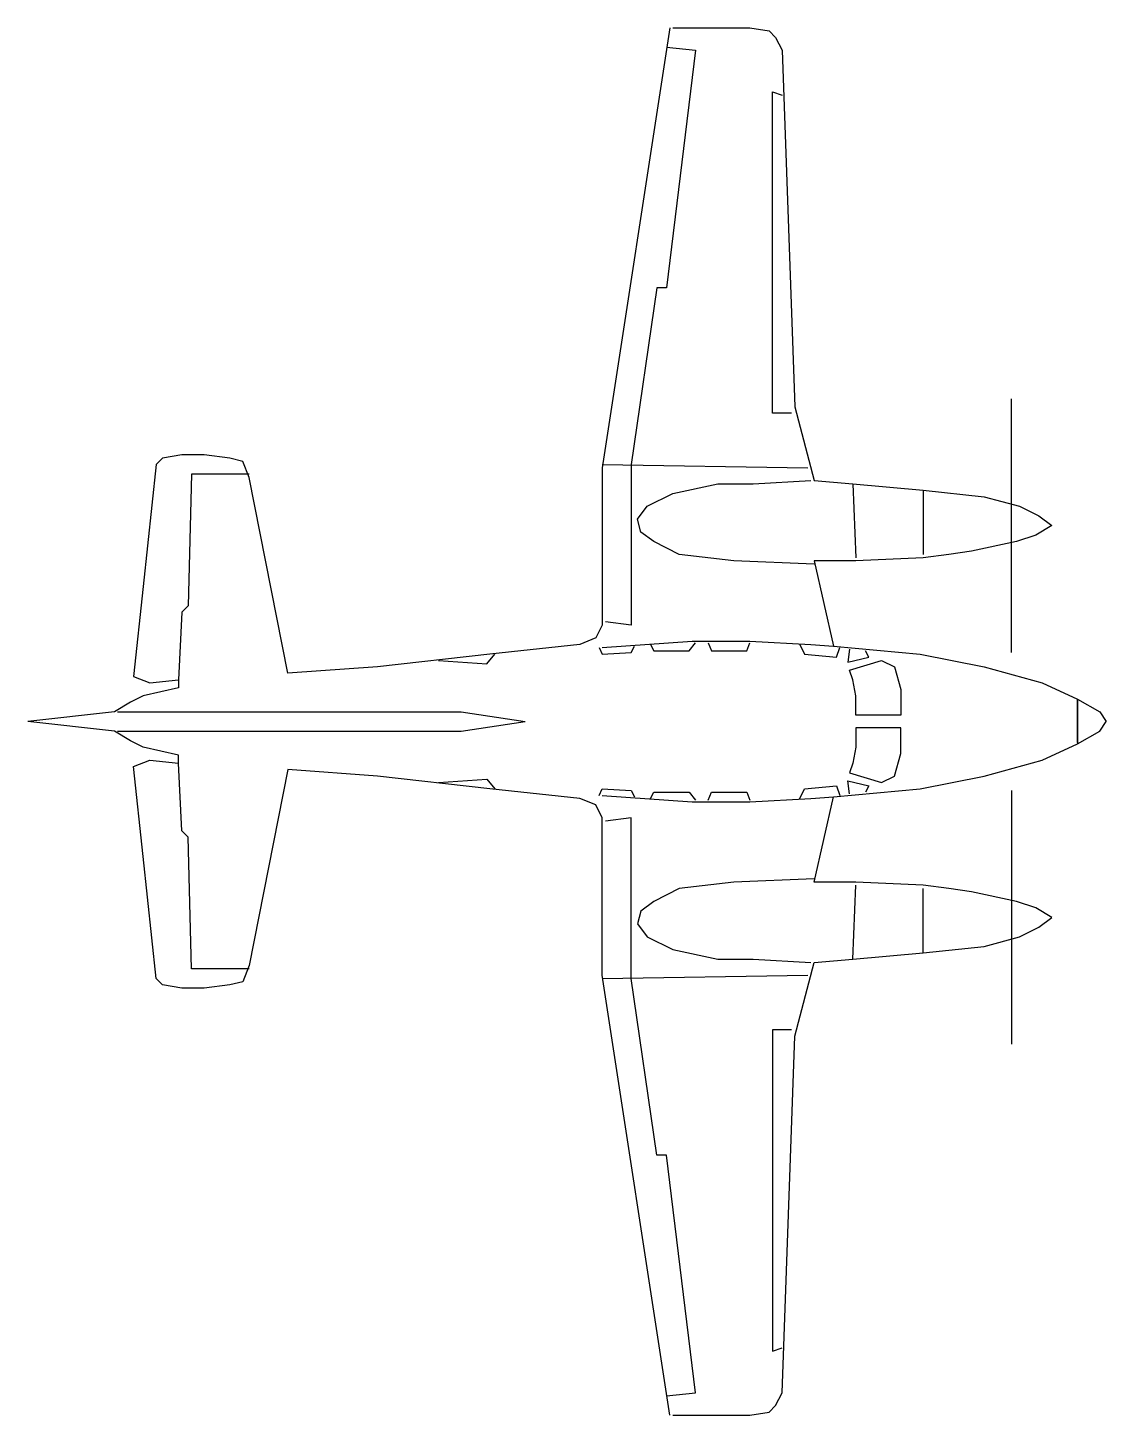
# Model space of a CAD drawing. Header units: millimetres. Extents: x -2376.1 to -2360.7, y 1722.9 to 1742.7.
import ezdxf

# ---------------------------------------------------------------- set-up
doc = ezdxf.new("R2010")
doc.units = ezdxf.units.MM
doc.header["$LTSCALE"] = 10
doc.layers.add('Aeronaves', color=2, linetype='Continuous')

msp = doc.modelspace()

# ---------------------------------------------------------------- linework, layer by layer
at = {"layer": 'Aeronaves'}
for p, q in [((-2366.917, 1742.691), (-2367.879, 1736.415)), ((-2366.871, 1742.691), (-2365.772, 1742.691)), ((-2365.772, 1742.691), (-2365.497, 1742.645)), ((-2365.497, 1742.645), (-2365.406, 1742.553)), ((-2365.406, 1742.553), (-2365.314, 1742.37)), ((-2366.963, 1742.416), (-2366.551, 1742.37)), ((-2366.551, 1742.37), (-2366.963, 1738.98)), ((-2365.314, 1742.37), (-2365.131, 1737.286)), ((-2365.451, 1737.194), (-2365.451, 1741.775)), ((-2365.451, 1741.775), (-2365.314, 1741.729)), ((-2367.1, 1738.98), (-2367.467, 1736.461)), ((-2366.963, 1738.98), (-2367.1, 1738.98)), ((-2362.039, 1733.782), (-2362.039, 1737.4)), ((-2365.177, 1737.194), (-2365.451, 1737.194)), ((-2365.131, 1737.286), (-2364.856, 1736.232)), ((-2373.88, 1736.599), (-2374.154, 1736.553)), ((-2373.559, 1736.599), (-2373.88, 1736.599)), ((-2373.193, 1736.553), (-2373.559, 1736.599)), ((-2374.246, 1736.461), (-2374.429, 1734.721)), ((-2374.154, 1736.553), (-2374.246, 1736.461)), ((-2373.009, 1736.507), (-2373.193, 1736.553)), ((-2372.918, 1736.278), (-2373.009, 1736.507)), ((-2367.879, 1736.461), (-2364.948, 1736.415)), ((-2367.879, 1736.415), (-2367.879, 1734.171)), ((-2367.467, 1736.461), (-2367.467, 1734.171)), ((-2373.742, 1736.324), (-2373.788, 1734.446)), ((-2372.918, 1736.324), (-2373.742, 1736.324)), ((-2372.368, 1733.484), (-2372.918, 1736.278)), ((-2365.726, 1736.186), (-2364.902, 1736.232)), ((-2364.856, 1736.232), (-2364.306, 1736.186)), ((-2367.238, 1735.866), (-2366.871, 1736.049)), ((-2366.871, 1736.049), (-2366.23, 1736.186)), ((-2366.23, 1736.186), (-2365.726, 1736.186)), ((-2364.306, 1736.186), (-2364.26, 1735.133)), ((-2364.306, 1736.186), (-2363.299, 1736.095)), ((-2363.299, 1736.095), (-2362.428, 1736.003)), ((-2363.299, 1736.095), (-2363.299, 1735.179)), ((-2362.428, 1736.003), (-2361.924, 1735.866)), ((-2367.375, 1735.682), (-2367.238, 1735.866)), ((-2361.924, 1735.866), (-2361.65, 1735.728)), ((-2367.329, 1735.499), (-2367.375, 1735.682)), ((-2361.65, 1735.728), (-2361.466, 1735.591)), ((-2367.146, 1735.362), (-2367.329, 1735.499)), ((-2361.695, 1735.453), (-2361.97, 1735.362)), ((-2361.466, 1735.591), (-2361.695, 1735.453)), ((-2366.78, 1735.179), (-2367.146, 1735.362)), ((-2362.611, 1735.224), (-2362.932, 1735.179)), ((-2361.97, 1735.362), (-2362.611, 1735.224)), ((-2366.001, 1735.087), (-2366.78, 1735.179)), ((-2364.856, 1735.041), (-2366.001, 1735.087)), ((-2364.856, 1735.087), (-2364.581, 1733.873)), ((-2364.26, 1735.087), (-2364.856, 1735.087)), ((-2363.299, 1735.133), (-2364.26, 1735.087)), ((-2362.932, 1735.179), (-2363.299, 1735.133)), ((-2374.429, 1734.721), (-2374.567, 1733.438)), ((-2373.788, 1734.446), (-2373.88, 1734.354)), ((-2373.88, 1734.354), (-2373.925, 1733.392)), ((-2367.467, 1734.171), (-2367.833, 1734.217)), ((-2367.879, 1734.171), (-2367.971, 1733.988)), ((-2368.2, 1733.896), (-2369.482, 1733.759)), ((-2367.971, 1733.988), (-2368.2, 1733.896)), ((-2367.925, 1733.85), (-2367.879, 1733.759)), ((-2367.879, 1733.85), (-2366.597, 1733.942)), ((-2367.467, 1733.782), (-2367.421, 1733.873)), ((-2367.192, 1733.896), (-2367.146, 1733.804)), ((-2366.642, 1733.804), (-2366.551, 1733.919)), ((-2366.597, 1733.942), (-2365.772, 1733.942)), ((-2366.368, 1733.919), (-2366.322, 1733.804)), ((-2365.818, 1733.804), (-2365.772, 1733.919)), ((-2365.772, 1733.942), (-2364.902, 1733.896)), ((-2365.062, 1733.896), (-2364.993, 1733.759)), ((-2364.902, 1733.896), (-2364.581, 1733.873)), ((-2364.581, 1733.873), (-2363.344, 1733.759)), ((-2364.535, 1733.713), (-2364.489, 1733.85)), ((-2364.352, 1733.827), (-2364.375, 1733.644)), ((-2369.482, 1733.759), (-2371.085, 1733.575)), ((-2370.215, 1733.667), (-2369.528, 1733.621)), ((-2369.528, 1733.621), (-2369.414, 1733.759)), ((-2367.879, 1733.759), (-2367.467, 1733.782)), ((-2367.146, 1733.804), (-2366.642, 1733.804)), ((-2366.322, 1733.804), (-2365.818, 1733.804)), ((-2364.993, 1733.759), (-2364.535, 1733.713)), ((-2364.375, 1733.644), (-2364.077, 1733.713)), ((-2364.352, 1733.53), (-2363.894, 1733.667)), ((-2364.077, 1733.713), (-2364.123, 1733.804)), ((-2363.894, 1733.667), (-2363.711, 1733.575)), ((-2363.344, 1733.759), (-2362.428, 1733.575)), ((-2374.567, 1733.438), (-2374.338, 1733.346)), ((-2371.085, 1733.575), (-2372.368, 1733.484)), ((-2364.306, 1733.392), (-2364.352, 1733.53)), ((-2363.711, 1733.575), (-2363.619, 1733.255)), ((-2362.428, 1733.575), (-2361.604, 1733.346)), ((-2373.925, 1733.278), (-2374.429, 1733.163)), ((-2374.338, 1733.346), (-2373.925, 1733.392)), ((-2373.925, 1733.392), (-2373.925, 1733.278)), ((-2364.26, 1733.163), (-2364.306, 1733.392)), ((-2363.619, 1733.255), (-2363.619, 1732.888)), ((-2361.604, 1733.346), (-2361.1, 1733.117)), ((-2374.612, 1733.072), (-2374.842, 1732.934)), ((-2374.429, 1733.163), (-2374.612, 1733.072)), ((-2364.26, 1732.888), (-2364.26, 1733.163)), ((-2361.1, 1732.499), (-2361.1, 1733.117)), ((-2361.1, 1733.117), (-2360.779, 1732.934)), ((-2361.1, 1733.094), (-2361.1, 1732.476)), ((-2374.842, 1732.934), (-2376.078, 1732.797)), ((-2374.796, 1732.934), (-2373.055, 1732.934)), ((-2373.055, 1732.934), (-2370.811, 1732.934)), ((-2370.811, 1732.934), (-2369.895, 1732.934)), ((-2369.895, 1732.934), (-2368.978, 1732.797)), ((-2363.986, 1732.888), (-2364.26, 1732.888)), ((-2363.757, 1732.888), (-2363.986, 1732.888)), ((-2363.619, 1732.888), (-2363.757, 1732.888)), ((-2360.779, 1732.934), (-2360.688, 1732.797)), ((-2374.842, 1732.659), (-2376.078, 1732.797)), ((-2374.612, 1732.522), (-2374.842, 1732.659)), ((-2374.796, 1732.659), (-2373.055, 1732.659)), ((-2373.055, 1732.659), (-2370.811, 1732.659)), ((-2370.811, 1732.659), (-2369.895, 1732.659)), ((-2369.895, 1732.659), (-2368.978, 1732.797)), ((-2364.26, 1732.705), (-2364.26, 1732.43)), ((-2363.986, 1732.705), (-2364.26, 1732.705)), ((-2363.757, 1732.705), (-2363.986, 1732.705)), ((-2363.619, 1732.705), (-2363.757, 1732.705)), ((-2363.619, 1732.339), (-2363.619, 1732.705)), ((-2361.1, 1732.476), (-2360.779, 1732.659)), ((-2360.779, 1732.659), (-2360.688, 1732.797)), ((-2360.688, 1732.797), (-2360.688, 1732.797)), ((-2360.688, 1732.797), (-2360.688, 1732.797)), ((-2374.429, 1732.43), (-2374.612, 1732.522)), ((-2361.604, 1732.247), (-2361.1, 1732.476)), ((-2374.567, 1732.155), (-2374.338, 1732.247)), ((-2373.925, 1732.316), (-2374.429, 1732.43)), ((-2374.338, 1732.247), (-2373.925, 1732.201)), ((-2373.925, 1732.201), (-2373.925, 1732.316)), ((-2364.26, 1732.43), (-2364.306, 1732.201)), ((-2363.711, 1732.018), (-2363.619, 1732.339)), ((-2362.428, 1732.018), (-2361.604, 1732.247)), ((-2374.429, 1730.873), (-2374.567, 1732.155)), ((-2373.88, 1731.239), (-2373.925, 1732.201)), ((-2372.368, 1732.11), (-2372.918, 1729.316)), ((-2371.085, 1732.018), (-2372.368, 1732.11)), ((-2364.306, 1732.201), (-2364.352, 1732.064)), ((-2364.352, 1732.064), (-2363.894, 1731.926)), ((-2369.482, 1731.835), (-2371.085, 1732.018)), ((-2370.215, 1731.926), (-2369.528, 1731.972)), ((-2369.528, 1731.972), (-2369.414, 1731.835)), ((-2364.993, 1731.835), (-2364.535, 1731.881)), ((-2364.535, 1731.881), (-2364.489, 1731.743)), ((-2364.352, 1731.766), (-2364.375, 1731.949)), ((-2364.375, 1731.949), (-2364.077, 1731.881)), ((-2364.077, 1731.881), (-2364.123, 1731.789)), ((-2363.894, 1731.926), (-2363.711, 1732.018)), ((-2363.344, 1731.835), (-2362.428, 1732.018)), ((-2368.2, 1731.697), (-2369.482, 1731.835)), ((-2367.971, 1731.606), (-2368.2, 1731.697)), ((-2367.925, 1731.743), (-2367.879, 1731.835)), ((-2367.879, 1731.835), (-2367.467, 1731.812)), ((-2367.879, 1731.743), (-2366.597, 1731.652)), ((-2367.467, 1731.812), (-2367.421, 1731.72)), ((-2367.192, 1731.697), (-2367.146, 1731.789)), ((-2367.146, 1731.789), (-2366.642, 1731.789)), ((-2366.642, 1731.789), (-2366.551, 1731.675)), ((-2366.597, 1731.652), (-2365.772, 1731.652)), ((-2366.368, 1731.675), (-2366.322, 1731.789)), ((-2366.322, 1731.789), (-2365.818, 1731.789)), ((-2365.818, 1731.789), (-2365.772, 1731.675)), ((-2365.772, 1731.652), (-2364.902, 1731.697)), ((-2365.062, 1731.697), (-2364.993, 1731.835)), ((-2364.902, 1731.697), (-2364.581, 1731.72)), ((-2364.856, 1730.506), (-2364.581, 1731.72)), ((-2364.581, 1731.72), (-2363.344, 1731.835)), ((-2362.039, 1731.812), (-2362.039, 1728.193)), ((-2367.879, 1731.423), (-2367.971, 1731.606)), ((-2367.879, 1729.178), (-2367.879, 1731.423)), ((-2367.467, 1731.423), (-2367.833, 1731.377)), ((-2367.467, 1729.132), (-2367.467, 1731.423)), ((-2373.788, 1731.148), (-2373.88, 1731.239)), ((-2373.742, 1729.27), (-2373.788, 1731.148)), ((-2374.246, 1729.132), (-2374.429, 1730.873)), ((-2366.001, 1730.506), (-2366.78, 1730.415)), ((-2364.856, 1730.552), (-2366.001, 1730.506)), ((-2364.26, 1730.506), (-2364.856, 1730.506)), ((-2364.306, 1729.407), (-2364.26, 1730.461)), ((-2363.299, 1730.461), (-2364.26, 1730.506)), ((-2362.932, 1730.415), (-2363.299, 1730.461)), ((-2366.78, 1730.415), (-2367.146, 1730.232)), ((-2363.299, 1729.499), (-2363.299, 1730.415)), ((-2362.611, 1730.369), (-2362.932, 1730.415)), ((-2361.97, 1730.232), (-2362.611, 1730.369)), ((-2367.329, 1730.094), (-2367.375, 1729.911)), ((-2367.146, 1730.232), (-2367.329, 1730.094)), ((-2361.695, 1730.14), (-2361.97, 1730.232)), ((-2361.466, 1730.003), (-2361.695, 1730.14)), ((-2367.375, 1729.911), (-2367.238, 1729.728)), ((-2361.924, 1729.728), (-2361.65, 1729.865)), ((-2361.65, 1729.865), (-2361.466, 1730.003)), ((-2367.238, 1729.728), (-2366.871, 1729.545)), ((-2362.428, 1729.59), (-2361.924, 1729.728)), ((-2366.871, 1729.545), (-2366.23, 1729.407)), ((-2364.306, 1729.407), (-2363.299, 1729.499)), ((-2363.299, 1729.499), (-2362.428, 1729.59)), ((-2372.918, 1729.27), (-2373.742, 1729.27)), ((-2372.918, 1729.316), (-2373.009, 1729.086)), ((-2366.23, 1729.407), (-2365.726, 1729.407)), ((-2365.726, 1729.407), (-2364.902, 1729.361)), ((-2365.131, 1728.308), (-2364.856, 1729.361)), ((-2364.856, 1729.361), (-2364.306, 1729.407)), ((-2374.154, 1729.041), (-2374.246, 1729.132)), ((-2373.009, 1729.086), (-2373.193, 1729.041)), ((-2366.917, 1722.903), (-2367.879, 1729.178)), ((-2367.879, 1729.132), (-2364.948, 1729.178)), ((-2367.1, 1726.613), (-2367.467, 1729.132)), ((-2373.88, 1728.995), (-2374.154, 1729.041)), ((-2373.559, 1728.995), (-2373.88, 1728.995)), ((-2373.193, 1729.041), (-2373.559, 1728.995)), ((-2365.451, 1728.399), (-2365.451, 1723.819)), ((-2365.177, 1728.399), (-2365.451, 1728.399)), ((-2365.314, 1723.223), (-2365.131, 1728.308)), ((-2366.963, 1726.613), (-2367.1, 1726.613)), ((-2366.551, 1723.223), (-2366.963, 1726.613)), ((-2365.451, 1723.819), (-2365.314, 1723.865)), ((-2366.963, 1723.178), (-2366.551, 1723.223)), ((-2365.406, 1723.04), (-2365.314, 1723.223)), ((-2365.772, 1722.903), (-2365.497, 1722.949)), ((-2365.497, 1722.949), (-2365.406, 1723.04)), ((-2366.871, 1722.903), (-2365.772, 1722.903))]:
    msp.add_line(p, q, dxfattribs=at)

doc.saveas('drawing.dxf')
